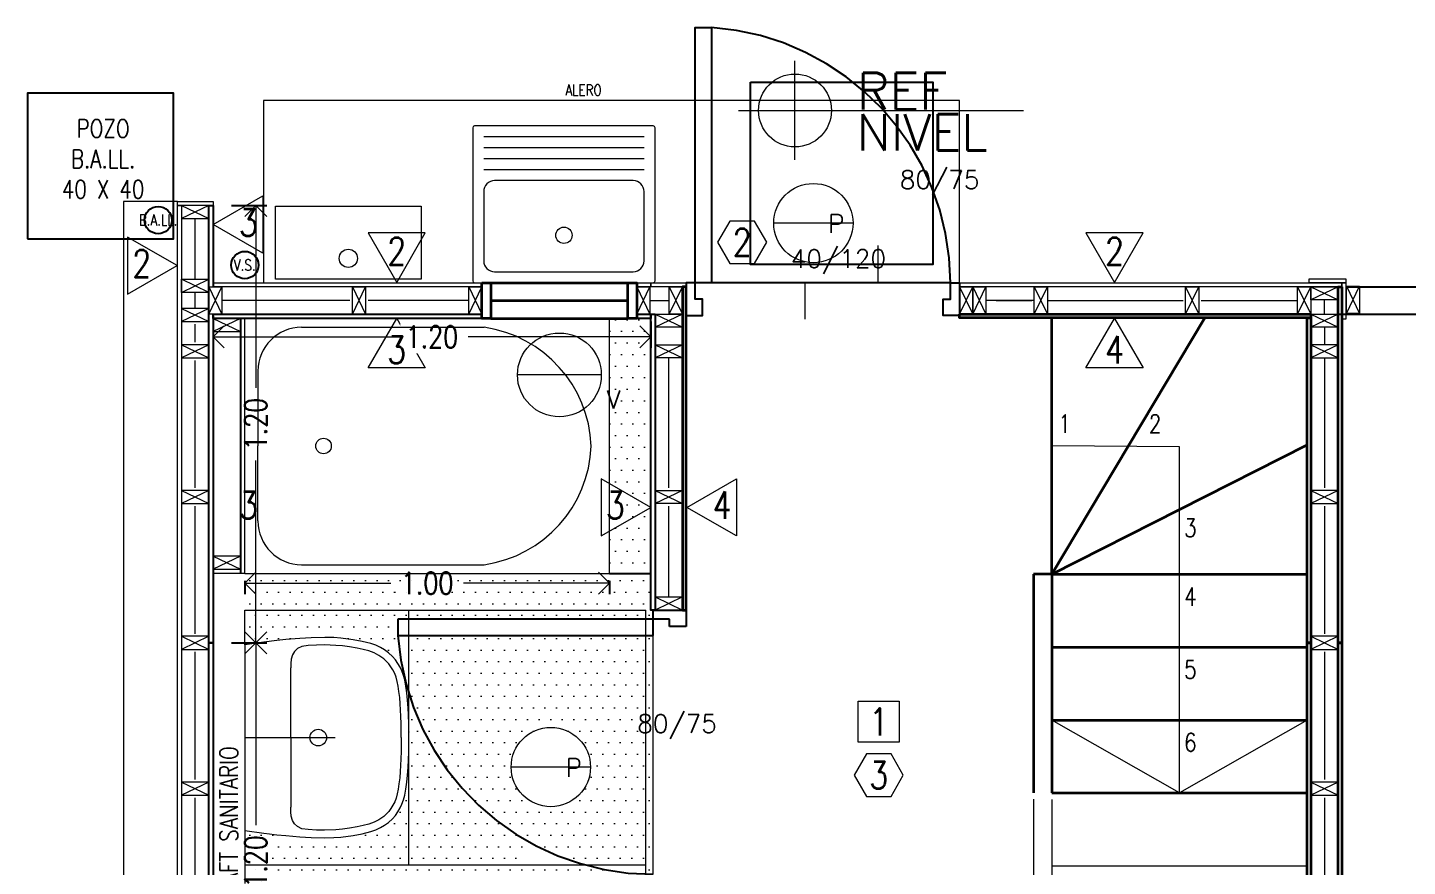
# Model space of a CAD drawing. Header units: inches. Extents: x 11 to 31.6, y 7.4 to 16.5.
# Drawn here: x 11.002 to 14.786, y 14.177 to 16.478 of the extents above; entities that cross this region are included whole.
import ezdxf
from ezdxf.enums import TextEntityAlignment as Align

# ---------------------------------------------------------------- set-up
doc = ezdxf.new("R2010")
doc.units = ezdxf.units.IN
doc.header["$MEASUREMENT"] = 0
doc.linetypes.add('CENTER', pattern=[2, 1.25, -0.25, 0.25, -0.25])
doc.layers.get('DEFPOINTS').update_dxf_attribs({"color": 210})
for name, color, linetype, lineweight in [('A-ANNO-DIMS', 3, 'Continuous', 18), ('A-ANNO-SYMB', 3, 'Continuous', 18), ('A-ANNO-TEXT', 3, 'Continuous', 18), ('A-DETL-MBND', 3, 'Continuous', 18), ('A-DETL-MCUT', 4, 'Continuous', 25), ('A-DOOR-FULL', 4, 'Continuous', 25), ('A-DOOR-SYMB', 3, 'Continuous', 18), ('A-ELEV-IDEN', 3, 'Continuous', 18), ('A-ELEV-MBE1', 7, 'Continuous', 35), ('A-ELEV-MBE2', 4, 'Continuous', 25), ('A-FLOR-PATT', 8, 'Continuous', 18), ('A-FURN', 8, 'Continuous', 18), ('A-SECT-MCUT', 7, 'Continuous', 35), ('A-WALL-PATT', 8, 'Continuous', 18), ('A-WALL-STUD', 3, 'Continuous', 18)]:
    doc.layers.add(name, color=color, linetype=linetype, lineweight=lineweight)
doc.styles.add('E-ROMANS', font='romans.shx', dxfattribs={"width": 0.8})
doc.linetypes.add('BATTING', pattern='A,0.0001,-0.1,[134,ltypeshp.shx,S=0.1,R=0,X=-0.1,Y=0],-0.2,[134,ltypeshp.shx,S=0.1,R=180,X=0.1,Y=0],-0.1', length=0.4001)
doc.dimstyles.new('E-0050_ARW_12', dxfattribs={"dimscale": 0.001, "dimtxt": 60, "dimasz": 60, "dimexe": 30, "dimexo": 20, "dimgap": 30, "dimtad": 0, "dimzin": 0, "dimdsep": 46, "dimtxsty": 'E-ROMANS', "dimblk": 'OPEN90', "dimcen": 30, "dimclrd": 256, "dimclre": 256, "dimclrt": 256, "dimadec": 0, "dimazin": 0, "dimtfac": 1, "dimtmove": 1, "dimatfit": 3, "dimldrblk": 'OPEN90', "dimfxl": 1, "dimtfill": 1, "dimtolj": 1, "dimtzin": 0, "dimlwd": -1, "dimarcsym": 0})

# ---------------------------------------------------------------- blocks, each defined once
blk = doc.blocks.new('_Open90')
at = {"color": 0, "linetype": 'ByBlock', "lineweight": -2}
for p, q in [((0, 0), (-1, 0)), ((-0.5, 0.5), (0, 0)), ((0, 0), (-0.5, -0.5))]:
    blk.add_line(p, q, dxfattribs=at)
blk = doc.blocks.new('*D10')
at = {"layer": 'A-ANNO-DIMS', "lineweight": -2, "transparency": 16777216}
for p, q in [((11.5606, 14.7903), (11.6575, 14.7903)), ((11.5606, 13.5903), (11.6575, 13.5903))]:
    blk.add_line(p, q, dxfattribs=at)
at = {"layer": 'A-ANNO-DIMS', "transparency": 16777216}
for p, q in [((11.6275, 14.7303), (11.6275, 14.29)), ((11.6275, 13.6503), (11.6275, 14.0906))]:
    blk.add_line(p, q, dxfattribs=at)
at = {"layer": 'DEFPOINTS', "color": 0, "transparency": 16777216}
for p in [(11.5406, 14.7903), (11.6275, 14.7903), (11.5406, 13.5903)]:
    blk.add_point(p, dxfattribs=at)
at = {"layer": 'A-ANNO-DIMS', "transparency": 16777216, "xscale": 0.06, "yscale": 0.06, "zscale": 0.06}
for p, rotation in [((11.6275, 14.7903), 90), ((11.6275, 13.5903), 270)]:
    blk.add_blockref('_Open90', p, dxfattribs=dict(at, rotation=rotation))
at = {"layer": 'A-ANNO-DIMS', "transparency": 16777216, "insert": (11.6275, 14.1903), "char_height": 0.06, "attachment_point": 5, "rotation": 90, "style": 'E-ROMANS', "bg_fill": 3, "box_fill_scale": 1.25, "bg_fill_color": 256, "bg_fill_true_color": 13158600, "bg_fill_transparency": 0}
blk.add_mtext('\\A1;1.20', dxfattribs=at)
blk = doc.blocks.new('*D11')
at = {"layer": 'A-ANNO-DIMS', "lineweight": -2, "transparency": 16777216}
for p, q in [((11.5606, 15.9903), (11.6575, 15.9903)), ((11.5606, 14.7903), (11.6575, 14.7903))]:
    blk.add_line(p, q, dxfattribs=at)
at = {"layer": 'A-ANNO-DIMS', "transparency": 16777216}
for p, q in [((11.6275, 15.9303), (11.6275, 15.49)), ((11.6275, 14.8503), (11.6275, 15.2906))]:
    blk.add_line(p, q, dxfattribs=at)
at = {"layer": 'DEFPOINTS', "color": 0, "transparency": 16777216}
for p in [(11.5406, 15.9903), (11.6275, 15.9903), (11.5406, 14.7903)]:
    blk.add_point(p, dxfattribs=at)
at = {"layer": 'A-ANNO-DIMS', "transparency": 16777216, "xscale": 0.06, "yscale": 0.06, "zscale": 0.06}
for p, rotation in [((11.6275, 15.9903), 90), ((11.6275, 14.7903), 270)]:
    blk.add_blockref('_Open90', p, dxfattribs=dict(at, rotation=rotation))
at = {"layer": 'A-ANNO-DIMS', "transparency": 16777216, "insert": (11.6275, 15.3903), "char_height": 0.06, "attachment_point": 5, "rotation": 90, "style": 'E-ROMANS', "bg_fill": 3, "box_fill_scale": 1.25, "bg_fill_color": 256, "bg_fill_true_color": 13158600, "bg_fill_transparency": 0}
blk.add_mtext('\\A1;1.20', dxfattribs=at)
blk = doc.blocks.new('*D14')
at = {"layer": 'A-ANNO-DIMS', "lineweight": -2, "transparency": 16777216}
for p, q in [((11.5106, 15.6723), (11.5106, 15.5996)), ((12.7106, 15.6723), (12.7106, 15.5996))]:
    blk.add_line(p, q, dxfattribs=at)
at = {"layer": 'A-ANNO-DIMS', "transparency": 16777216}
for p, q in [((11.5706, 15.6296), (12.0109, 15.6296)), ((12.6506, 15.6296), (12.2103, 15.6296))]:
    blk.add_line(p, q, dxfattribs=at)
at = {"layer": 'DEFPOINTS', "color": 0, "transparency": 16777216}
for p in [(11.5106, 15.6923), (12.7106, 15.6923), (12.7106, 15.6296)]:
    blk.add_point(p, dxfattribs=at)
at = {"layer": 'A-ANNO-DIMS', "transparency": 16777216, "xscale": 0.06, "yscale": 0.06, "zscale": 0.06, "rotation": 180}
blk.add_blockref('_Open90', (11.5106, 15.6296), dxfattribs=at)
at = {"layer": 'A-ANNO-DIMS', "transparency": 16777216, "xscale": 0.06, "yscale": 0.06, "zscale": 0.06}
blk.add_blockref('_Open90', (12.7106, 15.6296), dxfattribs=at)
at = {"layer": 'A-ANNO-DIMS', "transparency": 16777216, "insert": (12.1106, 15.6296), "char_height": 0.06, "attachment_point": 5, "style": 'E-ROMANS', "bg_fill": 3, "box_fill_scale": 1.25, "bg_fill_color": 256, "bg_fill_true_color": 13158600, "bg_fill_transparency": 0}
blk.add_mtext('\\A1;1.20', dxfattribs=at)
blk = doc.blocks.new('*D15')
at = {"layer": 'A-ANNO-DIMS', "lineweight": -2, "transparency": 16777216}
for p, q in [((11.5976, 14.9603), (11.5976, 14.9239)), ((12.5976, 14.9603), (12.5976, 14.9239))]:
    blk.add_line(p, q, dxfattribs=at)
at = {"layer": 'A-ANNO-DIMS', "transparency": 16777216}
for p, q in [((11.6576, 14.9539), (11.9979, 14.9539)), ((12.5376, 14.9539), (12.1973, 14.9539))]:
    blk.add_line(p, q, dxfattribs=at)
at = {"layer": 'DEFPOINTS', "color": 0, "transparency": 16777216}
for p in [(11.5976, 14.9803), (12.5976, 14.9803), (12.5976, 14.9539)]:
    blk.add_point(p, dxfattribs=at)
at = {"layer": 'A-ANNO-DIMS', "transparency": 16777216, "xscale": 0.06, "yscale": 0.06, "zscale": 0.06, "rotation": 180}
blk.add_blockref('_Open90', (11.5976, 14.9539), dxfattribs=at)
at = {"layer": 'A-ANNO-DIMS', "transparency": 16777216, "xscale": 0.06, "yscale": 0.06, "zscale": 0.06}
blk.add_blockref('_Open90', (12.5976, 14.9539), dxfattribs=at)
at = {"layer": 'A-ANNO-DIMS', "transparency": 16777216, "insert": (12.0976, 14.9539), "char_height": 0.06, "attachment_point": 5, "style": 'E-ROMANS', "bg_fill": 3, "box_fill_scale": 1.25, "bg_fill_color": 256, "bg_fill_true_color": 13158600, "bg_fill_transparency": 0}
blk.add_mtext('\\A1;1.00', dxfattribs=at)

msp = doc.modelspace()

# ---------------------------------------------------------------- linework, layer by layer
at = {"layer": 'A-ANNO-SYMB'}
for p, q in [((13.1062, 16.115), (13.1062, 16.3867)), ((12.9518, 16.2509), (13.7329, 16.2509)), ((12.6536, 14.9803), (12.7106, 14.9803)), ((12.0476, 14.1803), (12.0476, 14.8803)), ((12.6976, 14.1803), (12.6976, 14.8803))]:
    msp.add_line(p, q, dxfattribs=at)
msp.add_lwpolyline([(11.6813, 15.9883), (12.0813, 15.9883), (12.0813, 15.7883), (11.6813, 15.7883)], close=True, dxfattribs=at)
msp.add_lwpolyline([(13.1344, 15.6783), (13.1344, 15.7783), (13.3344, 15.7783), (13.3344, 15.8804)], dxfattribs=at)
for centre, radius in [((13.1062, 16.2509), 0.1), ((11.8813, 15.8451), 0.025), ((11.8134, 15.3303), 0.0213)]:
    msp.add_circle(centre, radius, dxfattribs=at)
at = {"layer": 'A-ANNO-TEXT'}
for points in [[(11.5106, 15.9379), (11.6465, 16.0163), (11.6465, 15.8595)], [(12.9951, 15.8308), (13.0288, 15.8892), (12.9951, 15.9475), (12.9278, 15.9475), (12.8941, 15.8892), (12.9278, 15.8308)], [(11.4116, 15.8253), (11.2758, 15.9037), (11.2758, 15.7468)], [(12.014, 15.7793), (12.0925, 15.9152), (11.9356, 15.9152)], [(13.9826, 15.7793), (14.061, 15.9152), (13.9042, 15.9152)], [(12.014, 15.6803), (12.0925, 15.5444), (11.9356, 15.5444)], [(13.9826, 15.6803), (14.061, 15.5444), (13.9042, 15.5444)], [(12.7106, 15.1619), (12.5748, 15.2404), (12.5748, 15.0835)], [(12.8096, 15.1619), (12.9455, 15.2404), (12.9455, 15.0835)], [(13.2798, 14.6301), (13.3923, 14.6301), (13.3923, 14.5176), (13.2798, 14.5176)], [(13.3697, 14.369), (13.4034, 14.4273), (13.3697, 14.4856), (13.3024, 14.4856), (13.2687, 14.4273), (13.3024, 14.369)]]:
    msp.add_lwpolyline(points, close=True, dxfattribs=at)
at = {"layer": 'A-DETL-MBND'}
msp.add_line((11.4126, 15.9903), (11.4126, 16.0013), dxfattribs=at)
for points in [[(11.4126, 16.0013), (11.5106, 16.0013), (11.5106, 15.9903), (11.4126, 15.9903)], [(11.4126, 12.3903), (11.4126, 15.9903), (11.4236, 15.9903), (11.4236, 12.3903)], [(12.2476, 15.7673), (11.5106, 15.7673), (11.5106, 15.7783), (12.2476, 15.7783)], [(12.6726, 15.7783), (12.7106, 15.7783), (12.7106, 15.7673), (12.6726, 15.7673)], [(12.8076, 15.7783), (12.8076, 15.7673), (12.7106, 15.7673), (12.7106, 15.7783), (12.8076, 15.7783)]]:
    msp.add_lwpolyline(points, dxfattribs=at)
for points in [[(14.6166, 15.7893), (14.6166, 15.7783), (14.5166, 15.7783), (14.5166, 15.7893)], [(14.6056, 15.7783), (14.6056, 15.7673), (13.5576, 15.7673), (13.5576, 15.7783)], [(14.6166, 15.6783), (14.6056, 15.6783), (14.6056, 15.7783), (14.6166, 15.7783)]]:
    msp.add_lwpolyline(points, close=True, dxfattribs=at)
at = {"layer": 'A-DETL-MCUT'}
for points in [[(11.5106, 15.6874), (11.5106, 14.7903), (11.4986, 14.7903), (11.4986, 15.9903), (11.5106, 15.9903), (11.5106, 15.7673)], [(12.2476, 15.6803), (11.5106, 15.6803), (11.5106, 15.6923), (12.2476, 15.6923)], [(12.6726, 15.6923), (12.7106, 15.6923), (12.7106, 15.6803), (12.6726, 15.6803)]]:
    msp.add_lwpolyline(points, dxfattribs=at)
for points in [[(12.7226, 15.6923), (12.7226, 14.8803), (12.7106, 14.8803), (12.7106, 15.6923)], [(11.4986, 13.5903), (11.4986, 14.7903), (11.5106, 14.7903), (11.5106, 13.5903)]]:
    msp.add_lwpolyline(points, close=True, dxfattribs=at)
at = {"layer": 'A-DOOR-FULL'}
for points in [[(12.8776, 16.4783), (12.8776, 15.7783), (12.8326, 15.7783), (12.8326, 16.4783), (12.8776, 16.4783)], [(12.8326, 15.7783), (12.8076, 15.7783), (12.8076, 15.6883), (12.8526, 15.6883), (12.8526, 15.7333), (12.8326, 15.7333), (12.8326, 15.7783)], [(13.5326, 15.7783), (13.5576, 15.7783), (13.5576, 15.6883), (13.5126, 15.6883), (13.5126, 15.7333), (13.5326, 15.7333), (13.5326, 15.7783)]]:
    msp.add_lwpolyline(points, dxfattribs=at)
at = {"layer": 'A-DOOR-FULL', "linetype": 'CENTER'}
for points in [[(12.7176, 14.8553), (12.7176, 14.8803), (12.8076, 14.8803), (12.8076, 14.8353), (12.7626, 14.8353), (12.7626, 14.8553), (12.7176, 14.8553)], [(12.0176, 14.8103), (12.7176, 14.8103), (12.7176, 14.8553), (12.0176, 14.8553), (12.0176, 14.8103)]]:
    msp.add_lwpolyline(points, dxfattribs=at)
for centre, start, end in [((12.83, 15.7772), 0.0864, 86.1093), ((12.7187, 14.858), 183.8907, 269.9136)]:
    msp.add_arc(centre, 0.7027, start, end, dxfattribs=at)
at = {"layer": 'A-DOOR-SYMB'}
for points in [[(13.2655, 15.9418), (13.048, 15.9418)], [(12.5752, 15.5253), (12.3452, 15.5253)], [(12.5454, 14.4494), (12.3279, 14.4494)]]:
    msp.add_lwpolyline(points, dxfattribs=at)
for centre in [(13.1567, 15.9418), (12.4367, 14.4494)]:
    msp.add_circle(centre, 0.1088, dxfattribs=at)
at = {"layer": 'A-ELEV-IDEN'}
for p, q in [((13.7606, 14.3612), (13.7606, 13.1783)), ((13.8106, 14.3605), (13.8106, 13.1783))]:
    msp.add_line(p, q, dxfattribs=at)
for points in [[(13.5576, 15.7783), (13.5576, 16.2783), (11.6491, 16.2783), (11.6491, 15.7783)], [(11.4126, 16.0013), (11.2646, 16.0013), (11.2646, 8.4793), (11.4126, 8.4793)], [(14.1606, 14.3783), (14.1606, 15.3283), (13.8106, 15.3303)], [(14.5106, 14.5783), (14.1606, 14.3783), (13.8106, 14.5783)], [(13.8106, 14.1783), (14.5106, 14.1783)]]:
    msp.add_lwpolyline(points, dxfattribs=at)
at = {"layer": 'A-ELEV-MBE1'}
for p, q in [((12.2726, 15.7783), (12.6476, 15.7783)), ((12.2726, 15.7293), (12.6476, 15.7293)), ((12.2726, 15.6803), (12.6476, 15.6803)), ((13.7606, 14.9783), (13.7606, 14.3783)), ((13.8106, 14.9783), (13.8106, 14.3783))]:
    msp.add_line(p, q, dxfattribs=at)
for points in [[(12.2476, 15.7783), (12.2726, 15.7783), (12.2726, 15.6803), (12.2476, 15.6803)], [(12.6476, 15.7783), (12.6726, 15.7783), (12.6726, 15.6803), (12.6476, 15.6803)]]:
    msp.add_lwpolyline(points, close=True, dxfattribs=at)
for points in [[(13.8106, 14.9783), (13.8106, 15.6823)], [(13.8106, 14.9783), (14.23, 15.6823)], [(13.8106, 14.9783), (14.5106, 15.3334)], [(13.8106, 14.9783), (13.7606, 14.9783)], [(13.8106, 14.9783), (14.5106, 14.9783)], [(13.8106, 14.7783), (14.5106, 14.7783)], [(13.8106, 14.5783), (14.5106, 14.5783)], [(13.8106, 14.3783), (14.5106, 14.3783)]]:
    msp.add_lwpolyline(points, dxfattribs=at)
at = {"layer": 'A-ELEV-MBE2'}
for p, q in [((13.5326, 15.7783), (12.8326, 15.7783)), ((14.6166, 15.7673), (17.6056, 15.7673)), ((14.5956, 15.6923), (17.5956, 15.6923))]:
    msp.add_line(p, q, dxfattribs=at)
msp.add_lwpolyline([(12.9845, 16.3283), (13.4845, 16.3283), (13.4845, 15.8283), (12.9845, 15.8283), (12.9845, 16.3283)], dxfattribs=at)
at = {"layer": 'A-ELEV-MBE2', "ltscale": 0.05}
msp.add_lwpolyline([(11.0018, 15.8986), (11.4018, 15.8986), (11.4018, 16.2986), (11.0018, 16.2986)], close=True, dxfattribs=at)
for centre in [(11.3599, 15.9502), (11.5975, 15.8268)]:
    msp.add_circle(centre, 0.0375, dxfattribs=at)
at = {"layer": 'A-FLOR-PATT'}
msp.add_line((12.7176, 14.1553), (12.7176, 14.8553), dxfattribs=at)
at = {"layer": 'A-FLOR-PATT', "linetype": 'BATTING', "ltscale": 0.11}
msp.add_lwpolyline([(12.7602, 15.3737), (12.7602, 15.3743)], dxfattribs=at)
at = {"layer": 'A-FURN', "ltscale": 0.25}
for p, q in [((12.2226, 16.2033), (12.2226, 15.7833)), ((12.7176, 16.2083), (12.2276, 16.2083)), ((12.7226, 15.7833), (12.7226, 16.2033)), ((12.6926, 16.1783), (12.2526, 16.1783)), ((12.6926, 16.1483), (12.2526, 16.1483)), ((12.6926, 16.1183), (12.2526, 16.1183)), ((12.6926, 16.0883), (12.2526, 16.0883)), ((12.6626, 16.0583), (12.2826, 16.0583)), ((12.2526, 16.0283), (12.2526, 15.8383)), ((12.6926, 15.8383), (12.6926, 16.0283)), ((12.2826, 15.8083), (12.6626, 15.8083)), ((12.2276, 15.7783), (12.7176, 15.7783))]:
    msp.add_line(p, q, dxfattribs=at)
at = {"layer": 'A-FURN'}
for p, q in [((11.7487, 14.8024), (11.7103, 14.7993)), ((11.7798, 14.8042), (11.7487, 14.8024)), ((11.8167, 14.8053), (11.7798, 14.8042)), ((11.8412, 14.8046), (11.8167, 14.8053)), ((11.8609, 14.8032), (11.8412, 14.8046)), ((11.8949, 14.7988), (11.8609, 14.8032)), ((11.9189, 14.7941), (11.8949, 14.7988)), ((11.7279, 14.7576), (11.7248, 14.7457)), ((11.7335, 14.7669), (11.7279, 14.7576)), ((11.7418, 14.7747), (11.7335, 14.7669)), ((11.7537, 14.7803), (11.7418, 14.7747)), ((11.7716, 14.7826), (11.7537, 14.7803)), ((11.7945, 14.7841), (11.7716, 14.7826)), ((11.8165, 14.7843), (11.7945, 14.7841)), ((11.8475, 14.7832), (11.8165, 14.7843)), ((11.8657, 14.7816), (11.8475, 14.7832)), ((11.8843, 14.7792), (11.8657, 14.7816)), ((11.9055, 14.7755), (11.8843, 14.7792)), ((11.9224, 14.7718), (11.9055, 14.7755)), ((11.943, 14.7882), (11.9189, 14.7941)), ((11.9377, 14.7679), (11.9224, 14.7718)), ((11.9526, 14.7625), (11.9377, 14.7679)), ((11.9567, 14.7836), (11.943, 14.7882)), ((11.9653, 14.7559), (11.9526, 14.7625)), ((11.9699, 14.7774), (11.9567, 14.7836)), ((11.9809, 14.7708), (11.9699, 14.7774)), ((11.9914, 14.763), (11.9809, 14.7708)), ((12.0022, 14.753), (11.9914, 14.763)), ((11.7239, 14.7338), (11.7236, 14.7213)), ((11.7236, 14.5303), (11.7236, 14.7213)), ((11.7248, 14.7457), (11.7239, 14.7338)), ((11.9786, 14.7464), (11.9653, 14.7559)), ((11.9854, 14.7402), (11.9786, 14.7464)), ((11.9921, 14.7329), (11.9854, 14.7402)), ((11.9984, 14.7246), (11.9921, 14.7329)), ((12.0038, 14.7159), (11.9984, 14.7246)), ((12.0104, 14.7437), (12.0022, 14.753)), ((12.0175, 14.7338), (12.0104, 14.7437)), ((12.0237, 14.7233), (12.0175, 14.7338)), ((12.0285, 14.7131), (12.0237, 14.7233)), ((12.0085, 14.7065), (12.0038, 14.7159)), ((12.0123, 14.6963), (12.0085, 14.7065)), ((12.0154, 14.6846), (12.0123, 14.6963)), ((12.0179, 14.6717), (12.0154, 14.6846)), ((12.0329, 14.701), (12.0285, 14.7131)), ((12.0361, 14.6884), (12.0329, 14.701)), ((12.0392, 14.6714), (12.0361, 14.6884)), ((12.0202, 14.6569), (12.0179, 14.6717)), ((12.0222, 14.6406), (12.0202, 14.6569)), ((12.0419, 14.6529), (12.0392, 14.6714)), ((12.044, 14.633), (12.0419, 14.6529)), ((12.0236, 14.6231), (12.0222, 14.6406)), ((12.0246, 14.6068), (12.0236, 14.6231)), ((12.0254, 14.5885), (12.0246, 14.6068)), ((12.0453, 14.6121), (12.044, 14.633)), ((12.0463, 14.5916), (12.0453, 14.6125)), ((12.0261, 14.5689), (12.0254, 14.5885)), ((12.0265, 14.5476), (12.0261, 14.5689)), ((12.0471, 14.569), (12.0463, 14.5919)), ((12.0475, 14.5455), (12.0471, 14.5694)), ((12.0266, 14.5303), (12.0265, 14.5476)), ((12.0476, 14.5303), (12.0475, 14.5458)), ((11.7236, 14.5303), (11.7236, 14.3393)), ((12.0265, 14.513), (12.0261, 14.4917)), ((12.0266, 14.5303), (12.0265, 14.513)), ((12.0471, 14.4912), (12.0475, 14.5149)), ((12.0475, 14.5149), (12.0476, 14.5303)), ((12.0254, 14.4721), (12.0246, 14.4537)), ((12.0261, 14.4917), (12.0254, 14.4721)), ((12.0453, 14.4481), (12.0463, 14.469)), ((12.0463, 14.4687), (12.0471, 14.4916)), ((12.0222, 14.42), (12.0202, 14.4037)), ((12.0236, 14.4375), (12.0222, 14.42)), ((12.0246, 14.4537), (12.0236, 14.4375)), ((12.0419, 14.4077), (12.044, 14.4276)), ((12.044, 14.4276), (12.0453, 14.4485)), ((12.0179, 14.3889), (12.0154, 14.376)), ((12.0202, 14.4037), (12.0179, 14.3889)), ((12.0361, 14.3722), (12.0392, 14.3892)), ((12.0392, 14.3892), (12.0419, 14.4077)), ((12.0038, 14.3447), (11.9984, 14.336)), ((12.0085, 14.3541), (12.0038, 14.3447)), ((12.0123, 14.3642), (12.0085, 14.3541)), ((12.0154, 14.376), (12.0123, 14.3642)), ((12.0237, 14.3373), (12.0285, 14.3474)), ((12.0285, 14.3474), (12.0329, 14.3596)), ((12.0329, 14.3596), (12.0361, 14.3722)), ((11.7239, 14.3268), (11.7236, 14.3393)), ((11.7248, 14.3149), (11.7239, 14.3268)), ((11.7279, 14.303), (11.7248, 14.3149)), ((11.9653, 14.3047), (11.9526, 14.2981)), ((11.9786, 14.3142), (11.9653, 14.3047)), ((11.9854, 14.3204), (11.9786, 14.3142)), ((11.9921, 14.3277), (11.9854, 14.3204)), ((11.9914, 14.2976), (12.0022, 14.3076)), ((11.9984, 14.336), (11.9921, 14.3277)), ((12.0022, 14.3076), (12.0104, 14.3169)), ((12.0104, 14.3169), (12.0175, 14.3268)), ((12.0175, 14.3268), (12.0237, 14.3373)), ((11.7335, 14.2937), (11.7279, 14.303)), ((11.7418, 14.2859), (11.7335, 14.2937)), ((11.7537, 14.2803), (11.7418, 14.2859)), ((11.7716, 14.2779), (11.7537, 14.2803)), ((11.7945, 14.2765), (11.7716, 14.2779)), ((11.8165, 14.2763), (11.7945, 14.2765)), ((11.8475, 14.2773), (11.8165, 14.2763)), ((11.8657, 14.279), (11.8475, 14.2773)), ((11.8843, 14.2814), (11.8657, 14.279)), ((11.9055, 14.2851), (11.8843, 14.2814)), ((11.8949, 14.2618), (11.9189, 14.2665)), ((11.9224, 14.2888), (11.9055, 14.2851)), ((11.9189, 14.2665), (11.943, 14.2724)), ((11.9377, 14.2927), (11.9224, 14.2888)), ((11.9526, 14.2981), (11.9377, 14.2927)), ((11.943, 14.2724), (11.9567, 14.277)), ((11.9567, 14.277), (11.9699, 14.2832)), ((11.9699, 14.2832), (11.9809, 14.2897)), ((11.9809, 14.2897), (11.9914, 14.2976)), ((11.7103, 14.2613), (11.7487, 14.2582)), ((11.7487, 14.2582), (11.7798, 14.2564)), ((11.7798, 14.2564), (11.8167, 14.2553)), ((11.8167, 14.2553), (11.8412, 14.2559)), ((11.8412, 14.2559), (11.8609, 14.2574)), ((11.8609, 14.2574), (11.8949, 14.2618))]:
    msp.add_line(p, q, dxfattribs=at)
at = {"layer": 'A-FURN', "ltscale": 0.25}
msp.add_circle((12.4726, 15.9083), 0.0224, dxfattribs=at)
at = {"layer": 'A-FURN'}
msp.add_circle((11.799, 14.5303), 0.0228, dxfattribs=at)
at = {"layer": 'A-FURN', "ltscale": 0.25}
for centre, radius, start, end in [((12.2276, 16.2033), 0.005, 90, 180), ((12.7176, 16.2033), 0.005, 0, 90), ((12.2826, 16.0283), 0.03, 90, 180), ((12.6626, 16.0283), 0.03, 0, 90), ((12.2826, 15.8383), 0.03, 180, 270), ((12.6626, 15.8383), 0.03, 270, 0), ((12.2276, 15.7833), 0.005, 180, 270), ((12.7176, 15.7833), 0.005, 270, 0)]:
    msp.add_arc(centre, radius, start, end, dxfattribs=at)
at = {"layer": 'A-FURN'}
for centre, start, end in [((12.0703, 14.6137), 182.8069, 183.7647), ((12.0713, 14.5928), 181.9684, 182.8069), ((12.0721, 14.5698), 181.0739, 181.9684), ((12.0725, 14.546), 180.3184, 181.0739), ((12.0713, 14.4678), 177.1931, 178.0316), ((12.0721, 14.4907), 178.0316, 178.9261), ((12.0703, 14.4469), 176.2353, 177.1931)]:
    msp.add_arc(centre, 0.025, start, end, dxfattribs=at)
at = {"layer": 'A-SECT-MCUT'}
for points in [[(12.8076, 15.7673), (12.7976, 15.7673), (12.7976, 14.8803), (12.8076, 14.8803)], [(14.6056, 15.7673), (14.6056, 14.7903), (14.5956, 14.7903), (14.5956, 15.7673)], [(13.5576, 15.6923), (14.5206, 15.6923), (14.5206, 15.6823), (13.5576, 15.6823)], [(14.5206, 15.6823), (14.5206, 14.7903), (14.5106, 14.7903), (14.5106, 15.6823)], [(14.5206, 14.7903), (14.5206, 13.5903), (14.5106, 13.5903), (14.5106, 14.7903)], [(14.6056, 14.7903), (14.6056, 13.5903), (14.5956, 13.5903), (14.5956, 14.7903)]]:
    msp.add_lwpolyline(points, close=True, dxfattribs=at)
at = {"layer": 'A-WALL-PATT', "ltscale": 0.1}
for p, q in [((11.4611, 15.7878), (11.4611, 15.9543)), ((11.4611, 15.7078), (11.4611, 15.7518)), ((11.8856, 15.7298), (11.5346, 15.7298)), ((12.2116, 15.7298), (11.9356, 15.7298)), ((12.7086, 15.7298), (12.7616, 15.7298)), ((13.7626, 15.7298), (13.6296, 15.7298)), ((13.7986, 15.7298), (14.1706, 15.7298)), ((14.2206, 15.7298), (14.4846, 15.7298)), ((14.5581, 15.6923), (14.5581, 15.7313)), ((11.4611, 15.6153), (11.4611, 15.6648)), ((14.5581, 15.6563), (14.5581, 15.6083)), ((11.4611, 15.2153), (11.4611, 15.5653)), ((12.7601, 15.2153), (12.7601, 15.5723)), ((14.5581, 15.5723), (14.5581, 15.2153)), ((11.4611, 14.8153), (11.4611, 15.1653)), ((12.7601, 14.9163), (12.7601, 15.1653)), ((14.5581, 15.1653), (14.5581, 14.8153)), ((11.4611, 14.4153), (11.4611, 14.7653)), ((14.5581, 14.7653), (14.5581, 14.4153)), ((11.4611, 14.0153), (11.4611, 14.3653)), ((14.5581, 14.3653), (14.5581, 14.0153))]:
    msp.add_line(p, q, dxfattribs=at)
at = {"layer": 'A-WALL-PATT'}
msp.add_line((13.6576, 15.7298), (13.7556, 15.7298), dxfattribs=at)
at = {"layer": 'A-WALL-STUD'}
for p, q in [((11.4986, 15.9903), (11.4236, 15.9543)), ((11.4236, 15.9903), (11.4986, 15.9543)), ((11.4986, 15.7518), (11.4236, 15.7878)), ((11.4236, 15.7518), (11.4986, 15.7878)), ((12.7616, 15.6923), (12.7976, 15.7673)), ((12.7616, 15.7673), (12.7976, 15.6923)), ((13.5576, 15.6923), (13.5936, 15.7673)), ((13.5576, 15.7673), (13.5936, 15.6923)), ((13.5936, 15.6923), (13.6296, 15.7673)), ((13.5936, 15.7673), (13.6296, 15.6923)), ((13.7626, 15.6923), (13.7986, 15.7673)), ((13.7626, 15.7673), (13.7986, 15.6923)), ((14.1776, 15.6923), (14.2136, 15.7673)), ((14.1776, 15.7673), (14.2136, 15.6923)), ((14.4846, 15.6923), (14.5206, 15.7673)), ((14.4846, 15.7673), (14.5206, 15.6923)), ((14.5206, 15.7673), (14.5956, 15.7313)), ((14.5956, 15.7673), (14.5206, 15.7313)), ((14.6186, 15.6936), (14.6546, 15.7686)), ((14.6186, 15.7686), (14.6546, 15.6936)), ((14.5206, 15.6923), (14.5956, 15.6563)), ((14.5956, 15.6923), (14.5206, 15.6563)), ((14.5956, 15.6083), (14.5206, 15.5723)), ((14.5206, 15.6083), (14.5956, 15.5723)), ((11.4986, 15.2083), (11.4236, 15.1723)), ((11.4236, 15.2083), (11.4986, 15.1723)), ((12.7226, 15.2083), (12.7976, 15.1723)), ((12.7976, 15.2083), (12.7226, 15.1723)), ((14.5956, 15.2083), (14.5206, 15.1723)), ((14.5206, 15.2083), (14.5956, 15.1723)), ((12.7226, 14.9163), (12.7976, 14.8803)), ((12.7976, 14.9163), (12.7226, 14.8803)), ((11.4986, 14.8083), (11.4236, 14.7723)), ((11.4236, 14.8083), (11.4986, 14.7723)), ((14.5956, 14.8083), (14.5206, 14.7723)), ((14.5206, 14.8083), (14.5956, 14.7723)), ((11.4986, 14.4083), (11.4236, 14.3723)), ((11.4236, 14.4083), (11.4986, 14.3723)), ((14.5956, 14.4083), (14.5206, 14.3723)), ((14.5206, 14.4083), (14.5956, 14.3723))]:
    msp.add_line(p, q, dxfattribs=at)
for points in [[(11.4986, 15.9903), (11.4236, 15.9903), (11.4236, 15.9543), (11.4986, 15.9543)], [(11.4986, 15.7518), (11.4236, 15.7518), (11.4236, 15.7878), (11.4986, 15.7878)], [(12.7616, 15.6923), (12.7616, 15.7673), (12.7976, 15.7673), (12.7976, 15.6923)], [(13.5576, 15.6923), (13.5576, 15.7673), (13.5936, 15.7673), (13.5936, 15.6923)], [(13.5936, 15.6923), (13.5936, 15.7673), (13.6296, 15.7673), (13.6296, 15.6923)], [(13.7626, 15.6923), (13.7626, 15.7673), (13.7986, 15.7673), (13.7986, 15.6923)], [(14.1776, 15.6923), (14.1776, 15.7673), (14.2136, 15.7673), (14.2136, 15.6923)], [(14.4846, 15.6923), (14.4846, 15.7673), (14.5206, 15.7673), (14.5206, 15.6923)], [(14.5206, 15.7673), (14.5956, 15.7673), (14.5956, 15.7313), (14.5206, 15.7313)], [(14.6186, 15.6936), (14.6186, 15.7686), (14.6546, 15.7686), (14.6546, 15.6936)], [(14.5206, 15.6923), (14.5956, 15.6923), (14.5956, 15.6563), (14.5206, 15.6563)], [(14.5956, 15.6083), (14.5206, 15.6083), (14.5206, 15.5723), (14.5956, 15.5723)], [(11.4986, 15.2083), (11.4236, 15.2083), (11.4236, 15.1723), (11.4986, 15.1723)], [(12.7226, 15.2083), (12.7976, 15.2083), (12.7976, 15.1723), (12.7226, 15.1723)], [(14.5956, 15.2083), (14.5206, 15.2083), (14.5206, 15.1723), (14.5956, 15.1723)], [(12.7226, 14.9163), (12.7976, 14.9163), (12.7976, 14.8803), (12.7226, 14.8803)], [(11.4986, 14.8083), (11.4236, 14.8083), (11.4236, 14.7723), (11.4986, 14.7723)], [(14.5956, 14.8083), (14.5206, 14.8083), (14.5206, 14.7723), (14.5956, 14.7723)], [(11.4986, 14.4083), (11.4236, 14.4083), (11.4236, 14.3723), (11.4986, 14.3723)], [(14.5956, 14.4083), (14.5206, 14.4083), (14.5206, 14.3723), (14.5956, 14.3723)]]:
    msp.add_lwpolyline(points, close=True, dxfattribs=at)

# ---------------------------------------------------------------- texts
at = {"layer": 'A-ANNO-TEXT', "attachment_point": 5, "style": 'E-ROMANS'}
for s, insert, char_height in [('\\pi-0.09,l0.09,t0.09;ALERO', (12.5264, 16.3068), 0.03), ('\\pi-0.15,l0.15,t0.15;POZO\\PB.A.LL.\\P40 X 40', (11.2089, 16.118), 0.05), ('\\pi-0.09,l0.09,t0.09;B.A.LL.', (11.3599, 15.9502), 0.03), ('\\pi-0.09,l0.09,t0.09;V.S.', (11.5975, 15.8268), 0.03)]:
    msp.add_mtext(s, dxfattribs=dict(at, insert=insert, char_height=char_height))
for s, insert, char_height, rotation in [('\\pi-0.45,l0.45,t0.45;3', (11.6075, 15.9436), 0.075, 359.9995), ('\\pi-0.45,l0.45,t0.45;2', (12.014, 15.865), 0.075, 0.0005), ('\\pi-0.45,l0.45,t0.45;2', (12.9614, 15.8892), 0.075, 0.0005), ('\\pi-0.45,l0.45,t0.45;2', (13.9826, 15.865), 0.075, 0.0005), ('\\pi-0.45,l0.45,t0.45;2', (11.3147, 15.8309), 0.075, 0.0005), ('\\pi-0.45,l0.45,t0.45;3', (12.014, 15.5945), 0.075, 359.9995), ('\\pi-0.45,l0.45,t0.45;4', (13.9826, 15.5945), 0.075, 359.9995), ('\\pi-0.3,l0.3,t0.3;1', (13.8456, 15.3911), 0.05, 0.0005), ('\\pi-0.3,l0.3,t0.3;2', (14.0939, 15.3911), 0.05, 0.0005), ('\\pi-0.45,l0.45,t0.45;3', (11.6075, 15.1676), 0.075, 359.9995), ('\\pi-0.45,l0.45,t0.45;3', (12.6137, 15.1676), 0.075, 0.0005), ('\\pi-0.45,l0.45,t0.45;4', (12.9065, 15.1676), 0.075, 359.9995), ('\\pi-0.3,l0.3,t0.3;3', (14.1907, 15.1058), 0.05, 0.0005), ('\\pi-0.3,l0.3,t0.3;4', (14.1907, 14.9172), 0.05, 0.0005), ('\\pi-0.3,l0.3,t0.3;5', (14.1907, 14.7172), 0.05, 0.0005), ('\\pi-0.45,l0.45,t0.45;1', (13.336, 14.5739), 0.075, 0.0005), ('\\pi-0.3,l0.3,t0.3;6', (14.1907, 14.5172), 0.05, 0.0005), ('\\pi-0.45,l0.45,t0.45;3', (13.336, 14.4273), 0.075, 0.0005)]:
    msp.add_mtext(s, dxfattribs=dict(at, insert=insert, char_height=char_height, rotation=rotation))
at = {"layer": 'A-ANNO-TEXT', "style": 'E-ROMANS'}
msp.add_attdef('REF', text='', height=0.1, dxfattribs=at).set_placement((13.2759, 16.2238), align=Align.BOTTOM_LEFT)
msp.add_attdef('NIVEL', text='%%P0,00', height=0.1, dxfattribs=at).set_placement((13.2751, 16.2409), align=Align.TOP_LEFT)
for tag, text, p in [('80/75', 'x/x', (13.503, 16.0859)), ('40/120', 'xx/xxx', (13.2254, 15.8693)), ('80/75', 'x/x', (12.783, 14.5935))]:
    msp.add_attdef(tag, text=text, height=0.05, dxfattribs=at).set_placement(p, align=Align.TOP_CENTER)
for tag, text, p in [('P', 'P', (13.2198, 15.9001)), ('V', 'V', (12.6089, 15.418)), ('P', 'P', (12.4997, 14.4077))]:
    msp.add_attdef(tag, text=text, height=0.05, dxfattribs=at).set_placement(p, align=Align.BOTTOM_CENTER)

# ---------------------------------------------------------------- dimensions: what is measured, and where the dimension line sits
at = {"layer": 'A-ANNO-DIMS'}
dim = msp.add_linear_dim(base=(11.6275, 14.7903), p1=(11.5406, 13.5903), p2=(11.5406, 14.7903), angle=90, dimstyle='E-0050_ARW_12', dxfattribs=at)
dim.commit()
dim.dimension.update_dxf_attribs({"geometry": '*D10', "text_midpoint": (11.6275, 14.1903)})

# ---------------------------------------------------------------- next in the draw order: linework, layer by layer
at = {"layer": 'A-ANNO-SYMB'}
for p in [(11.5976, 14.2758), (12.6976, 14.1803)]:
    msp.add_line(p, (11.5976, 14.1803), dxfattribs=at)
msp.add_lwpolyline([(11.5976, 13.5303), (11.5976, 13.4803), (12.6976, 13.4803), (12.6976, 14.1803), (11.5976, 14.1803), (11.5976, 14.1303)], dxfattribs=at)
at = {"layer": 'A-FURN'}
for p, q in [((11.5976, 14.5303), (11.5976, 14.2758)), ((11.5976, 14.5303), (11.8452, 14.5303)), ((11.5976, 14.2758), (11.6493, 14.2682)), ((11.6493, 14.2682), (11.6854, 14.2638)), ((11.6854, 14.2638), (11.7103, 14.2613))]:
    msp.add_line(p, q, dxfattribs=at)

# ---------------------------------------------------------------- next in the draw order: texts
at = {"layer": 'A-ANNO-TEXT', "insert": (11.5288, 14.2814), "char_height": 0.05, "attachment_point": 2, "rotation": 90, "style": 'E-ROMANS'}
msp.add_mtext('SHAFT SANITARIO', dxfattribs=at)

# ---------------------------------------------------------------- next in the draw order: dimensions: what is measured, and where the dimension line sits
at = {"layer": 'A-ANNO-DIMS'}
dim = msp.add_linear_dim(base=(11.6275, 15.9903), p1=(11.5406, 14.7903), p2=(11.5406, 15.9903), angle=90, dimstyle='E-0050_ARW_12', dxfattribs=at)
dim.commit()
dim.dimension.update_dxf_attribs({"geometry": '*D11', "text_midpoint": (11.6275, 15.3903)})

# ---------------------------------------------------------------- next in the draw order: linework, layer by layer
at = {"layer": 'A-ANNO-SYMB'}
for p, q in [((11.6334, 15.536), (11.6334, 15.3303)), ((11.6334, 15.1246), (11.6334, 15.3303)), ((11.5976, 14.8803), (12.6976, 14.8803)), ((11.5976, 14.7848), (11.5976, 14.8803))]:
    msp.add_line(p, q, dxfattribs=at)
at = {"layer": 'A-FURN'}
for p, q in [((11.6854, 14.7968), (11.6493, 14.7924)), ((11.7103, 14.7993), (11.6854, 14.7968)), ((11.6493, 14.7924), (11.5976, 14.7848)), ((11.5976, 14.7848), (11.5976, 14.5303))]:
    msp.add_line(p, q, dxfattribs=at)

# ---------------------------------------------------------------- next in the draw order: dimensions: what is measured, and where the dimension line sits
at = {"layer": 'A-ANNO-DIMS'}
for base, p1, p2, picture, middle in [((12.7106, 15.6296), (11.5106, 15.6923), (12.7106, 15.6923), '*D14', (12.1106, 15.6296)), ((12.5976, 14.9539), (11.5976, 14.9803), (12.5976, 14.9803), '*D15', (12.0976, 14.9539))]:
    dim = msp.add_linear_dim(base=base, p1=p1, p2=p2, dimstyle='E-0050_ARW_12', dxfattribs=at)
    dim.commit()
    dim.dimension.update_dxf_attribs({"geometry": picture, "text_midpoint": middle})

# ---------------------------------------------------------------- next in the draw order: hatches: boundary and pattern name
at = {"layer": 'A-FLOR-PATT'}
h = msp.add_hatch(dxfattribs=at)
h.set_pattern_fill('DOTS', color=256, scale=0.02, style=0)
h.set_pattern_definition([(0, (-458.634986, -16.16859), (0.015875, 0.03175), [0, -0.03175])])
h.paths.add_polyline_path([(12.7106, 15.6803), (12.5976, 15.6803), (12.5976, 14.9803), (12.7106, 14.9803)])
h = msp.add_hatch(dxfattribs=at)
h.set_pattern_fill('DOTS', color=256, scale=0.02, style=0)
h.set_pattern_definition([(0, (-452.335943, -14.47124), (0.015875, 0.03175), [0, -0.03175])])
h.paths.add_polyline_path([(12.1976, 13.4803), (11.5976, 13.4803), (11.5976, 13.3445), (11.6879, 13.3445, -0.046919), (11.7679, 13.337, -0.336122), (11.8003, 13.3012, -0.00971), (11.8086, 13.2246, -0.275292), (11.811, 13.2291), (11.8595, 13.2584, -0.143412), (12.0265, 13.2822, -0.074669), (12.1287, 13.2529, -0.237155), (12.1976, 13.1303)])
h.paths.add_polyline_path([(12.0476, 14.5303), (12.0475, 14.5149), (12.0471, 14.4914), (12.0471, 14.4916, 0.003903), (12.0471, 14.4912), (12.0471, 14.4914), (12.0463, 14.4688), (12.0463, 14.469, 0.003659), (12.0463, 14.4687), (12.0463, 14.4688), (12.0453, 14.4483), (12.0453, 14.4485, 0.004179), (12.0453, 14.4481), (12.0453, 14.4483), (12.044, 14.4276), (12.0419, 14.4077), (12.0392, 14.3892), (12.0361, 14.3722), (12.0329, 14.3596), (12.0285, 14.3474), (12.0237, 14.3373), (12.0175, 14.3268), (12.0104, 14.3169), (12.0022, 14.3076), (11.9914, 14.2976), (11.9809, 14.2897), (11.9699, 14.2832), (11.9567, 14.277), (11.943, 14.2724), (11.9189, 14.2665), (11.8949, 14.2618), (11.8609, 14.2574), (11.8412, 14.2559), (11.8167, 14.2553), (11.7798, 14.2564), (11.7487, 14.2582), (11.7103, 14.2613), (11.6854, 14.2638), (11.6493, 14.2682), (11.5976, 14.2758), (11.5976, 14.1803), (12.0476, 14.1803)], flags=17)
h.paths.add_polyline_path([(12.0476, 14.6496), (12.0476, 14.1803), (12.3727, 14.1803), (12.3727, 14.2464, -0.190981)], flags=16)
h.paths.add_polyline_path([(11.8595, 13.0022), (11.811, 13.0315, -0.262571), (11.8085, 13.0358), (11.8085, 13.1303), (11.8076, 13.1303, -0.021559), (11.8003, 12.9594, -0.336122), (11.7679, 12.9236, -0.046919), (11.6879, 12.916), (11.5976, 12.916), (11.5976, 12.7803), (12.1585, 12.7803), (12.0812, 12.9142), (12.1976, 12.9142), (12.1976, 13.1303, -0.237155), (12.1287, 13.0077, -0.074669), (12.0265, 12.9784, -0.143412)])
h.paths.add_polyline_path([(12.0476, 14.6496), (12.0476, 14.5439, -0.016148), (12.0475, 14.5455), (12.0475, 14.5457), (12.0476, 14.5303), (12.0476, 14.5647, -0.043216), (12.0471, 14.569), (12.0471, 14.5692), (12.0475, 14.5457), (12.0475, 14.5458, 0.019445), (12.0476, 14.5439), (12.0476, 14.1803), (12.3727, 14.1803), (12.3727, 14.2464, -0.190981)], flags=17)
h.paths.add_polyline_path([(12.0476, 14.4856, -0.056524), (12.0471, 14.4912), (12.0471, 14.4914), (12.0463, 14.4688), (12.0463, 14.469, 0.003659), (12.0463, 14.4687), (12.0463, 14.4688), (12.0453, 14.4483), (12.0453, 14.4485, 0.004179), (12.0453, 14.4481), (12.0453, 14.4483), (12.044, 14.4276), (12.0419, 14.4077), (12.0392, 14.3892), (12.0361, 14.3722), (12.0329, 14.3596), (12.0285, 14.3474), (12.0237, 14.3373), (12.0175, 14.3268), (12.0104, 14.3169), (12.0022, 14.3076), (11.9914, 14.2976), (11.9809, 14.2897), (11.9699, 14.2832), (11.9567, 14.277), (11.943, 14.2724), (11.9189, 14.2665), (11.8949, 14.2618), (11.8609, 14.2574), (11.8412, 14.2559), (11.8167, 14.2553), (11.7798, 14.2564), (11.7487, 14.2582), (11.7103, 14.2613), (11.6854, 14.2638), (11.6493, 14.2682), (11.5976, 14.2758), (11.5976, 14.1803), (12.0476, 14.1803)], flags=16)
h.paths.add_polyline_path([(12.0176, 14.8553), (12.3727, 14.8553), (12.3727, 14.8803), (11.5976, 14.8803), (11.5976, 14.7848), (11.6493, 14.7924), (11.6854, 14.7968), (11.7103, 14.7993), (11.7487, 14.8024), (11.7798, 14.8042), (11.8167, 14.8053), (11.8412, 14.8046), (11.8609, 14.8032), (11.8949, 14.7988), (11.9189, 14.7941), (11.943, 14.7882), (11.9567, 14.7836), (11.9699, 14.7774), (11.9809, 14.7708), (11.9914, 14.763), (12.0022, 14.753), (12.0104, 14.7437), (12.0175, 14.7338), (12.0237, 14.7233), (12.0285, 14.7131), (12.0329, 14.701), (12.0361, 14.6884), (12.0392, 14.6714), (12.0419, 14.6529), (12.044, 14.633), (12.0453, 14.6123), (12.0453, 14.6125, 0.004179), (12.0453, 14.6121), (12.0453, 14.6123), (12.0463, 14.5917), (12.0463, 14.5919, 0.003659), (12.0463, 14.5916), (12.0463, 14.5917), (12.0471, 14.5692), (12.0475, 14.5457), (12.0475, 14.5458, 0.003296), (12.0475, 14.5455), (12.0475, 14.5457), (12.0476, 14.5303), (12.0475, 14.5149), (12.0471, 14.4914), (12.0471, 14.4916, 0.003903), (12.0471, 14.4912), (12.0471, 14.4914), (12.0463, 14.4688), (12.0463, 14.469, 0.003659), (12.0463, 14.4687), (12.0463, 14.4688), (12.0453, 14.4483), (12.0453, 14.4485, 0.004179), (12.0453, 14.4481), (12.0453, 14.4483), (12.044, 14.4276), (12.0419, 14.4077), (12.0392, 14.3892), (12.0361, 14.3722), (12.0329, 14.3596), (12.0285, 14.3474), (12.0237, 14.3373), (12.0175, 14.3268), (12.0104, 14.3169), (12.0022, 14.3076), (11.9914, 14.2976), (11.9809, 14.2897), (11.9699, 14.2832), (11.9567, 14.277), (11.943, 14.2724), (11.9189, 14.2665), (11.8949, 14.2618), (11.8609, 14.2574), (11.8412, 14.2559), (11.8167, 14.2553), (11.7798, 14.2564), (11.7487, 14.2582), (11.7103, 14.2613), (11.6854, 14.2638), (11.6493, 14.2682), (11.5976, 14.2758), (11.5976, 14.1803), (12.3727, 14.1803), (12.3727, 14.2464, -0.252159), (12.0176, 14.8103)])
h.paths.add_polyline_path([(12.6976, 14.8803), (12.3727, 14.8803), (12.3727, 14.8553), (12.6976, 14.8553)], flags=17)
h.paths.add_polyline_path([(12.7106, 14.9803), (12.6976, 14.9803), (12.3727, 14.9803), (12.3727, 14.8803), (12.6976, 14.8803), (12.6976, 14.8553), (12.7176, 14.8553), (12.7176, 14.8803), (12.7106, 14.8803)])
h.paths.add_polyline_path([(12.3727, 14.9803), (11.5976, 14.9803), (11.5976, 14.8803), (12.3727, 14.8803)])
h.paths.add_polyline_path([(12.6976, 14.8103), (12.3727, 14.8103), (12.3727, 14.5374, -0.612993), (12.5454, 14.4494, -0.612993), (12.3727, 14.3615), (12.3727, 14.2464, 0.061903), (12.5329, 14.1803), (12.6976, 14.1803)])
h.paths.add_polyline_path([(12.3727, 14.8103), (12.0476, 14.8103), (12.0476, 14.6496, 0.190981), (12.3727, 14.2464), (12.3727, 14.3615, -0.239931), (12.3279, 14.4494, -0.239931), (12.3727, 14.5374)], flags=17)
h.paths.add_polyline_path([(12.7176, 14.8103), (12.6976, 14.8103), (12.6976, 14.1803), (12.6976, 14.1803), (12.6976, 14.1556, 0.007118), (12.7176, 14.1553)])
h.paths.add_polyline_path([(12.3727, 14.1803), (11.5976, 14.1803), (11.5976, 14.1303), (12.1926, 14.1303), (12.1926, 13.5303), (11.5976, 13.5303), (11.5976, 13.4803), (12.3727, 13.4803), (12.3727, 13.6131), (12.3056, 13.6131), (12.2719, 13.6714), (12.3056, 13.7297), (12.3727, 13.7297), (12.3727, 13.7618), (12.283, 13.7618), (12.283, 13.8743), (12.3727, 13.8743)])
h.paths.add_polyline_path([(12.6976, 14.1556, -0.059463), (12.5329, 14.1803), (12.3727, 14.1803), (12.3727, 13.8743), (12.3955, 13.8743), (12.3955, 13.7618), (12.3727, 13.7618), (12.3727, 13.7301), (12.4066, 13.6714), (12.3727, 13.6128), (12.3727, 13.4803), (12.6976, 13.4803), (12.6976, 13.6131), (12.5753, 13.5425), (12.5753, 13.6994), (12.6976, 13.6287)])
h.paths.add_polyline_path([(12.3727, 13.4803), (12.1976, 13.4803), (12.1976, 12.9142), (12.2381, 12.9142), (12.1976, 12.8441), (12.1976, 12.7803), (12.3727, 12.7803)])
h.paths.add_polyline_path([(11.8085, 13.0358), (11.8085, 13.1303), (11.8085, 13.2248, -0.262571), (11.811, 13.2291), (11.811, 13.2291, 0.262606), (11.8085, 13.2248), (11.8085, 13.1303), (11.8085, 13.0358, 0.262571), (11.811, 13.0315), (11.811, 13.0315, -0.262606)])
h.paths.add_polyline_path([(12.6976, 13.4803), (12.3727, 13.4803), (12.3727, 12.7803), (12.6976, 12.7803)])
h.paths.add_polyline_path([(11.7501, 14.0845), (11.7501, 14.2906), (11.6092, 14.2906), (11.6092, 14.0845)], flags=25)
h.paths.add_polyline_path([(12.0559, 14.8314), (12.262, 14.8314), (12.262, 14.9722), (12.0559, 14.9722)], flags=9)
h.paths.add_polyline_path([(11.8822, 13.2972), (12.4082, 13.2972), (12.4082, 13.5572), (11.8822, 13.5572)], flags=25)
h.paths.add_polyline_path([(12.6494, 13.3433), (12.6494, 13.5494), (12.5086, 13.5494), (12.5086, 13.3433)], flags=9)
h.paths.add_polyline_path([(11.7501, 12.8845), (11.7501, 13.0906), (11.6092, 13.0906), (11.6092, 12.8845)], flags=24)
h.paths.add_polyline_path([(12.0038, 12.9417), (12.2098, 12.9417), (12.2098, 13.0826), (12.0038, 13.0826)], flags=24)
h.paths.add_polyline_path([(11.7501, 12.8845), (11.7501, 13.0906), (11.6092, 13.0906), (11.6092, 12.8845)], flags=24)
h.paths.add_polyline_path([(12.0038, 12.9417), (12.2098, 12.9417), (12.2098, 13.0826), (12.0038, 13.0826)], flags=25)
h.paths.add_polyline_path([(11.7501, 14.0845), (11.7501, 14.2906), (11.6092, 14.2906), (11.6092, 14.0845)], flags=25)
h.paths.add_polyline_path([(11.8822, 13.2972), (12.4082, 13.2972), (12.4082, 13.5572), (11.8822, 13.5572)], flags=24)

# ---------------------------------------------------------------- next in the draw order: linework, layer by layer
at = {"layer": 'A-ANNO-SYMB'}
for p, q in [((11.5976, 14.9803), (11.5976, 15.6803)), ((12.5976, 14.9803), (12.5976, 15.6803)), ((11.7534, 15.656), (12.2543, 15.656)), ((11.7534, 15.0046), (12.2543, 15.0046)), ((11.5976, 14.9803), (11.5106, 14.9803)), ((11.5976, 14.9803), (12.5976, 14.9803))]:
    msp.add_line(p, q, dxfattribs=at)
for centre, radius, start, end in [((11.7534, 15.536), 0.12, 90, 180), ((12.2051, 15.3167), 0.3428, 2.2648, 81.7406), ((12.2051, 15.3438), 0.3428, 278.2594, 357.7352), ((11.7534, 15.1246), 0.12, 180, 270)]:
    msp.add_arc(centre, radius, start, end, dxfattribs=at)
at = {"layer": 'A-DETL-MCUT'}
for p, q in [((11.5856, 15.6803), (11.5856, 14.9803)), ((12.5976, 14.9803), (12.7106, 14.9803))]:
    msp.add_line(p, q, dxfattribs=at)
at = {"layer": 'A-DOOR-SYMB'}
msp.add_circle((12.4602, 15.5253), 0.115, dxfattribs=at)
at = {"layer": 'A-WALL-STUD'}
for p, q in [((11.4986, 15.6923), (11.5346, 15.7673)), ((11.4986, 15.7673), (11.5346, 15.6923)), ((11.8926, 15.6923), (11.9286, 15.7673)), ((11.8926, 15.7673), (11.9286, 15.6923)), ((12.2116, 15.6923), (12.2476, 15.7673)), ((12.2116, 15.7673), (12.2476, 15.6923)), ((12.6726, 15.6923), (12.7086, 15.7673)), ((12.6726, 15.7673), (12.7086, 15.6923)), ((11.4986, 15.7078), (11.4236, 15.6718)), ((11.4236, 15.7078), (11.4986, 15.6718)), ((11.5856, 15.6803), (11.5106, 15.6443)), ((11.5106, 15.6803), (11.5856, 15.6443)), ((12.7226, 15.6923), (12.7976, 15.6563)), ((12.7976, 15.6923), (12.7226, 15.6563)), ((11.4986, 15.6083), (11.4236, 15.5723)), ((11.4236, 15.6083), (11.4986, 15.5723)), ((12.7226, 15.6083), (12.7976, 15.5723)), ((12.7976, 15.6083), (12.7226, 15.5723)), ((11.5856, 15.0283), (11.5106, 14.9923)), ((11.5106, 15.0283), (11.5856, 14.9923))]:
    msp.add_line(p, q, dxfattribs=at)
for points in [[(11.4986, 15.6923), (11.4986, 15.7673), (11.5346, 15.7673), (11.5346, 15.6923)], [(11.8926, 15.6923), (11.8926, 15.7673), (11.9286, 15.7673), (11.9286, 15.6923)], [(12.2116, 15.6923), (12.2116, 15.7673), (12.2476, 15.7673), (12.2476, 15.6923)], [(12.6726, 15.6923), (12.6726, 15.7673), (12.7086, 15.7673), (12.7086, 15.6923)], [(11.4986, 15.7078), (11.4236, 15.7078), (11.4236, 15.6718), (11.4986, 15.6718)], [(11.5856, 15.6803), (11.5106, 15.6803), (11.5106, 15.6443), (11.5856, 15.6443)], [(12.7226, 15.6923), (12.7976, 15.6923), (12.7976, 15.6563), (12.7226, 15.6563)], [(11.4986, 15.6083), (11.4236, 15.6083), (11.4236, 15.5723), (11.4986, 15.5723)], [(12.7226, 15.6083), (12.7976, 15.6083), (12.7976, 15.5723), (12.7226, 15.5723)], [(11.5856, 15.0283), (11.5106, 15.0283), (11.5106, 14.9923), (11.5856, 14.9923)]]:
    msp.add_lwpolyline(points, close=True, dxfattribs=at)

doc.saveas('drawing.dxf')
